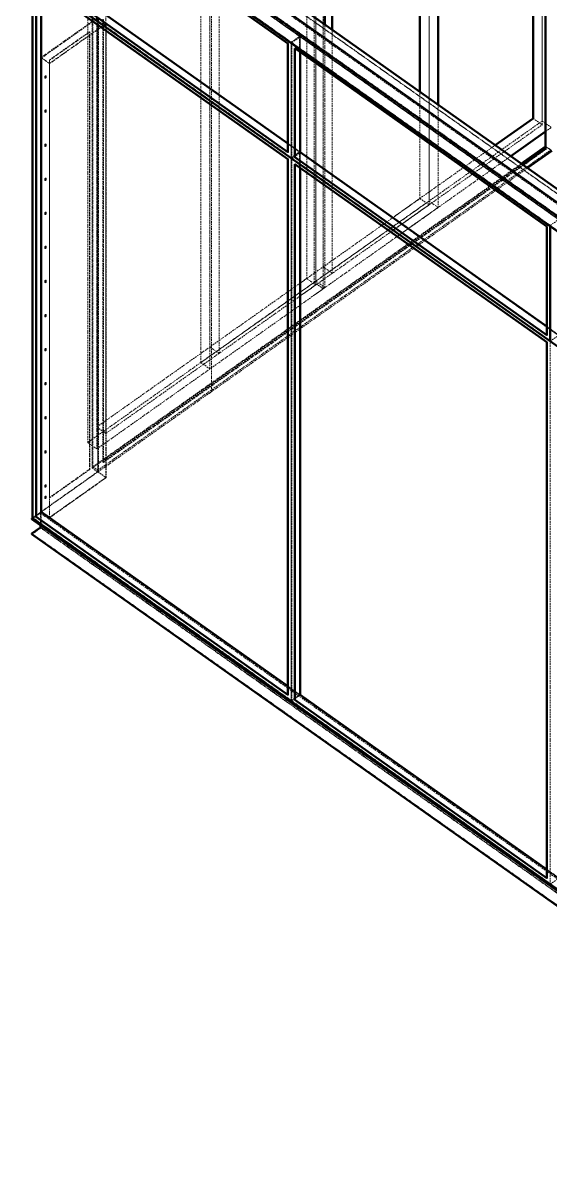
# Model space of a CAD drawing. Header units: millimetres. Extents: x 909 to 14018, y 345 to 10005.
# Drawn here: x 1117 to 2348, y 1130 to 3801 of the extents above; entities that cross this region are included whole.
import ezdxf

# ---------------------------------------------------------------- set-up
doc = ezdxf.new("R2010")
doc.units = ezdxf.units.MM
doc.linetypes.add('Hidden', pattern=[15, 5, -3, 5, -2])
for name, color, linetype, lineweight in [('Default', 7, 'Continuous', 50), ('Edges', 7, 'Hidden', 15), ('HiddenEdges', 2, 'Hidden', 15), ('HiddenSilhouettes', 2, 'Hidden', 15), ('HiddenWires', 7, 'Hidden', 15), ('Silhouettes', 7, 'Continuous', 50)]:
    doc.layers.add(name, color=color, linetype=linetype, lineweight=lineweight)

# ---------------------------------------------------------------- blocks, each defined once
blk = doc.blocks.new('Isometric')
at = {"layer": 'Edges'}
for points in [[(-2319.3, 1424.8), (-70.7, -165.2)], [(-2319.3, 1377.4), (-70.7, -212.6)], [(-2279, 998.8), (-1494.1, 443.8)], [(-1456.6, 881.7), (-650.5, 311.7)], [(-730.4, 549.7), (-702.2, 529.7)], [(-819.9, 446.5), (-702.2, 529.7)], [(-1472.9, 428.8), (-1472.1, 429.4)], [(-1472.9, 428.8), (-688, -126.2)], [(-760, 404.1), (-689.4, 454)], [(-2278.2, -686.6), (-2261.9, -675.1)], [(-2291, -695.3), (495, -2665.3)], [(-2279, -691.2), (-2278.2, -690.6)], [(-2291, -742.7), (495, -2712.7)], [(-1472.1, -1256.6), (-1455.8, -1245.1)]]:
    blk.add_lwpolyline(points, dxfattribs=at)
for points in [[(-689.4, 454, 0), (-689.4, 1396.1, 0)], [(-2267, 1377.4, 0), (-70.7, -175.6, 0)], [(-702.2, 529.7, 0), (-702.2, 1387.1, 0)], [(-1054.6, 612.4, 0), (-1054.6, 1137.9, 0)], [(-2279, -691.2, 0), (-2279, 977.6, 0)], [(-1384.2, 845.4, 0), (-1384.2, 904.9, 0)], [(-1483.5, 425.7, 0), (-1483.5, 784.3, 0)], [(-1472.9, 428.8, 0), (-1472.9, 768.2, 0)], [(-2261.9, 738.3, 0), (-2236.7, 720.5, 0)], [(-2236.7, -692.9, 0), (-2236.7, 720.5, 0)], [(-1472.1, 433.4, 0), (-1455.8, 444.9, 0)], [(-691.6, 455.5, 0), (-689.4, 454, 0)], [(-1483.5, -1264.3, 0), (-1483.5, 425.7, 0)], [(-1472.9, -1261.2, 0), (-1472.9, 407.6, 0)], [(-677.4, -1834.3, 0), (-677.4, -144.3, 0)], [(-2279, -691.2, 0), (-1494.1, -1246.2, 0)], [(-2264.9, -724.2, 0), (495, -2675.7, 0)], [(-1472.9, -1261.2, 0), (-1472.1, -1260.6, 0)], [(-1472.9, -1261.2, 0), (-688, -1816.2, 0)]]:
    blk.add_polyline3d(points, dxfattribs=at)
at = {"layer": 'HiddenEdges'}
for points in [[(-2262.7, 1375.3), (-70.7, -174.7)], [(-2262.7, 1374.5), (-1456.6, 804.5)], [(-2278.2, 1338.8), (-1493.3, 783.8)], [(-2262.7, 1014.7), (-1456.6, 444.7)], [(-2262.7, 1013.8), (-1456.6, 443.8)], [(-2261.9, 1014.4), (-1455.8, 444.4)], [(-2261.9, 1013.2), (-1457.5, 444.4)], [(-2278.2, 978.2), (-1493.3, 423.2)], [(-1454.9, 880.8), (-650.5, 312)], [(-1435.4, 880.8), (-650.5, 325.8)], [(-2236.7, 720.5), (-2059.9, 845.5)], [(-1454.9, 854.8), (-650.5, 286)], [(-1494.1, 783.2), (-1493.3, 783.8)], [(-1483.5, 786.3), (-1456.6, 805.3)], [(-1483.5, 786.7), (-1457.5, 805.1)], [(-1483.5, 427.7), (-1483.5, 786.7)], [(-1483.5, 786.3), (-677.4, 216.3)], [(-1481.8, 785.5), (-677.4, 216.7)], [(-1455.8, 444.4), (-1455.8, 805.1)], [(-1455.8, 803.9), (-651.4, 235.1)], [(-1472.1, 768.8), (-687.2, 213.8)], [(-2262.7, 738.9), (-2261.9, 738.3)], [(-2236.7, 731.3), (-2235.9, 730.7)], [(-2250.7, 679.4), (-2250.5, 680.2)], [(-2250.7, 679.4), (-2250.7, 675.8)], [(-2249.3, 681.8), (-2248.6, 682.1)], [(-2249.3, 681.8), (-2248.5, 681.2)], [(-2248.6, 682.1), (-2247.8, 681.5)], [(-2248.6, 682.1), (-2248.1, 682)], [(-2247.2, 681.4), (-2247, 680.8)], [(-2247, 680.8), (-2247, 678.7)], [(-2247, 677.2), (-2247, 678.7)], [(-2250.7, 675.8), (-2250.5, 675.3)], [(-2250, 675.1), (-2249.2, 674.5)], [(-2249.7, 674.7), (-2249.2, 674.5)], [(-2249.3, 675.4), (-2248.5, 674.8)], [(-2249.2, 674.5), (-2248.5, 674.8)], [(-2247.8, 675.5), (-2247.2, 676.4)], [(-2250.7, 573.3), (-2250.5, 574.2)], [(-2250.7, 573.3), (-2250.7, 569.8)], [(-2249.3, 575.7), (-2248.6, 576)], [(-2249.3, 575.7), (-2248.5, 575.1)], [(-2248.6, 576), (-2247.8, 575.4)], [(-2248.6, 576), (-2248.1, 575.9)], [(-2247.8, 569.5), (-2247.2, 570.3)], [(-2247.2, 575.3), (-2247, 574.7)], [(-2247, 574.7), (-2247, 571.2)], [(-2250.7, 569.8), (-2250.5, 569.2)], [(-2250, 569.1), (-2249.2, 568.5)], [(-2249.3, 569.4), (-2248.5, 568.8)], [(-2249.2, 568.5), (-2248.5, 568.8)], [(-1412.4, 39.2), (-702.2, 541.4)], [(-2250.7, 467.3), (-2250.7, 463.7)], [(-2250.7, 463.7), (-2250.5, 463.1)], [(-2250.5, 468.1), (-2250, 469)], [(-2249.3, 469.7), (-2248.6, 470)], [(-2249.3, 463.3), (-2248.5, 462.7)], [(-2248.6, 470), (-2248.1, 469.8)], [(-2248.6, 470), (-2247.8, 469.4)], [(-2248.5, 462.7), (-2247.8, 463.4)], [(-2247.8, 463.4), (-2247.2, 464.3)], [(-2247.2, 469.2), (-2247, 468.7)], [(-2247, 468.7), (-2247, 465.1)], [(-2250, 463), (-2249.2, 462.4)], [(-1483.5, 425.7), (-1456.6, 444.7)], [(-1481.8, 426.5), (-1472.1, 433.4)], [(-1455.8, 444.4), (-649.7, -125.6)], [(-1304.6, 103.7), (-819.9, 446.5)], [(-691.6, 462), (-676, 451)], [(-689.4, 461.3), (-671.8, 448.8)], [(-2068.3, -521), (-760, 404.1)], [(-1494.1, 422.6), (-1493.3, 423.2)], [(-1481.8, 424.8), (-677.4, -144)], [(-2250.7, 361.2), (-2250.7, 357.7)], [(-2250.7, 357.7), (-2250.5, 357.1)], [(-2250.5, 362), (-2250, 362.9)], [(-2250, 356.9), (-2249.2, 356.3)], [(-2249.3, 363.6), (-2248.6, 363.9)], [(-2249.3, 363.6), (-2248.5, 363)], [(-2249.3, 357.2), (-2248.5, 356.6)], [(-2249.2, 356.3), (-2248.5, 356.6)], [(-2248.6, 363.9), (-2247.8, 363.3)], [(-2247.8, 357.3), (-2247.2, 358.2)], [(-2247.2, 363.2), (-2247, 362.6)], [(-2247.2, 358.2), (-2247, 359.1)], [(-2247, 362.6), (-2247, 359.1)], [(-1764.9, -210.1), (-1054.6, 292.2)], [(-1082.9, 300.5), (-1054.6, 280.5)], [(-1054.6, 292.2), (-1026.4, 272.2)], [(-2250.7, 255.1), (-2250.7, 251.6)], [(-2250.7, 251.6), (-2250.5, 251)], [(-2250, 250.9), (-2249.2, 250.3)], [(-2249.7, 250.4), (-2249.2, 250.3)], [(-2249.3, 257.5), (-2248.6, 257.8)], [(-2249.3, 257.5), (-2248.5, 256.9)], [(-2249.3, 251.2), (-2248.5, 250.6)], [(-2249.2, 250.3), (-2248.5, 250.6)], [(-2248.6, 257.8), (-2247.8, 257.2)], [(-2247.8, 251.3), (-2247.2, 252.1)], [(-2247.2, 257.1), (-2247, 256.5)], [(-2247, 256.5), (-2247, 254.5)], [(-1159.7, 206.2), (-1054.6, 280.5)], [(-688, 213.2), (-687.2, 213.8)], [(-677.4, 216.3), (-97.6, -193.7)], [(-2250.7, 149.1), (-2250.7, 145.5)], [(-2250.7, 145.5), (-2250.5, 144.9)], [(-2250.5, 149.9), (-2250, 150.8)], [(-2249.7, 144.3), (-2249.2, 144.2)], [(-2249.3, 151.5), (-2248.6, 151.8)], [(-2249.3, 151.5), (-2248.5, 150.9)], [(-2249.3, 145.1), (-2248.5, 144.5)], [(-2249.2, 144.2), (-2248.5, 144.5)], [(-2248.6, 151.8), (-2247.8, 151.2)], [(-2248.5, 144.5), (-2247.8, 145.2)], [(-2247.8, 145.2), (-2247.2, 146.1)], [(-2247.2, 151), (-2247, 150.5)], [(-2247, 150.5), (-2247, 146.9)], [(-1451.3, 0), (-1304.6, 103.7)], [(-2250.7, 43), (-2250.7, 39.5)], [(-2250.7, 39.5), (-2250.5, 38.9)], [(-2250.5, 43.8), (-2250, 44.7)], [(-2250.5, 43.8), (-2249.7, 43.2)], [(-2250, 44.7), (-2249.2, 44.1)], [(-2250, 38.7), (-2249.2, 38.1)], [(-2249.3, 45.4), (-2248.6, 45.7)], [(-2249.2, 38.1), (-2248.5, 38.4)], [(-2248.6, 45.7), (-2247.8, 45.1)], [(-2248.6, 45.7), (-2248.1, 45.6)], [(-2248.6, 39.7), (-2247.8, 39.1)], [(-2248.1, 40.6), (-2247.2, 40)], [(-2247.8, 39.1), (-2247.2, 40)], [(-2247, 44.4), (-2247, 40.9)], [(-2117.4, -459.3), (-1407.1, 42.9)], [(-1435.4, 51.2), (-1407.1, 31.2)], [(-1407.1, 42.9), (-1378.9, 22.9)], [(-2060.9, -431), (-1451.3, 0)], [(-2250.7, -63.1), (-2250.5, -62.2)], [(-2250.7, -63.1), (-2250.7, -66.6)], [(-2250.7, -66.6), (-2250.5, -67.2)], [(-2250.5, -62.2), (-2250, -61.4)], [(-2250.5, -62.2), (-2249.7, -62.8)], [(-2250, -61.4), (-2249.2, -62)], [(-2250, -67.3), (-2249.2, -67.9)], [(-2249.3, -60.7), (-2248.6, -60.4)], [(-2249.2, -67.9), (-2248.5, -67.6)], [(-2248.6, -60.4), (-2247.8, -61)], [(-2248.6, -66.3), (-2247.8, -66.9)], [(-2248.1, -65.5), (-2247.2, -66.1)], [(-2247.8, -66.9), (-2247.2, -66.1)], [(-2247.2, -61.1), (-2247, -61.7)], [(-2247, -61.7), (-2247, -65.2)], [(-2250.7, -169.1), (-2250.7, -172.7)], [(-2250.7, -172.7), (-2250.5, -173.3)], [(-2250.5, -168.3), (-2250, -167.4)], [(-2250.5, -168.3), (-2249.7, -168.9)], [(-2250, -167.4), (-2249.2, -168)], [(-2250, -173.4), (-2249.2, -174)], [(-2249.3, -166.7), (-2248.6, -166.4)], [(-2249.2, -174), (-2248.5, -173.7)], [(-2248.6, -166.4), (-2247.8, -167)], [(-2248.6, -172.4), (-2247.8, -173)], [(-2248.5, -173.7), (-2247.8, -173)], [(-2248.1, -171.5), (-2247.2, -172.1)], [(-2247.8, -173), (-2247.2, -172.1)], [(-2247.2, -167.2), (-2247, -167.7)], [(-2247, -171.3), (-2247, -167.7)], [(-2250.7, -275.2), (-2250.7, -278.7)], [(-2250.7, -278.7), (-2250.5, -279.3)], [(-2250.5, -274.4), (-2250, -273.5)], [(-2250.5, -274.4), (-2249.7, -275)], [(-2250, -273.5), (-2249.2, -274.1)], [(-2250, -279.5), (-2249.2, -280.1)], [(-2249.3, -272.8), (-2248.6, -272.5)], [(-2249.2, -280.1), (-2248.5, -279.8)], [(-2248.6, -272.5), (-2247.8, -273.1)], [(-2248.6, -278.5), (-2247.8, -279.1)], [(-2248.5, -279.8), (-2247.8, -279.1)], [(-2248.1, -277.6), (-2247.2, -278.2)], [(-2247.8, -279.1), (-2247.2, -278.2)], [(-2247.2, -273.2), (-2247, -273.8)], [(-2247, -273.8), (-2247, -277.3)], [(-2250.7, -381.3), (-2250.7, -384.8)], [(-2250.7, -384.8), (-2250.5, -385.4)], [(-2250.5, -380.4), (-2250, -379.6)], [(-2250.5, -380.4), (-2249.7, -381)], [(-2250, -385.5), (-2249.2, -386.1)], [(-2249.3, -378.9), (-2248.6, -378.6)], [(-2249.3, -378.9), (-2248.5, -379.5)], [(-2249.3, -385.2), (-2248.5, -385.8)], [(-2249.2, -386.1), (-2248.5, -385.8)], [(-2248.6, -378.6), (-2247.8, -379.2)], [(-2248.5, -385.8), (-2247.8, -385.1)], [(-2247.8, -385.1), (-2247.2, -384.3)], [(-2247.2, -379.3), (-2247, -379.9)], [(-2247, -379.9), (-2247, -383.4)], [(-2250.7, -487.3), (-2250.7, -490.9)], [(-2250.7, -490.9), (-2250.5, -491.4)], [(-2250, -485.6), (-2249.3, -484.9)], [(-2249.3, -484.9), (-2248.6, -484.6)], [(-2249.2, -492.2), (-2248.5, -491.9)], [(-2248.6, -484.6), (-2247.8, -485.2)], [(-2248.6, -484.6), (-2248.1, -484.8)], [(-2248.5, -491.9), (-2247.8, -491.2)], [(-2248.1, -489.7), (-2247.2, -490.3)], [(-2247.8, -491.2), (-2247.2, -490.3)], [(-2247.2, -485.4), (-2247, -485.9)], [(-2247.2, -490.3), (-2247, -489.5)], [(-2247, -485.9), (-2247, -489.5)], [(-2261, -674.5), (-2086, -550.7)], [(-2235.9, -631.5), (-2111.1, -543.3)], [(-2235.9, -692.3), (-2060.8, -568.5)], [(-2112, -542.7), (-2111.1, -543.3)], [(-2086, -550.7), (-2060.8, -568.5)], [(-2250.7, -593.4), (-2250.7, -596.9)], [(-2250.7, -596.9), (-2250.5, -597.5)], [(-2250.5, -592.6), (-2250, -591.7)], [(-2250, -591.7), (-2249.3, -591)], [(-2249.7, -598.1), (-2249.2, -598.3)], [(-2249.3, -591), (-2248.6, -590.7)], [(-2249.3, -591), (-2248.5, -591.6)], [(-2249.3, -597.4), (-2248.5, -598)], [(-2248.5, -598), (-2247.8, -597.3)], [(-2247.8, -597.3), (-2247.2, -596.4)], [(-2247.2, -591.4), (-2247, -592)], [(-2247, -595.5), (-2247, -592)], [(-2250.7, -628.8), (-2250.7, -632.3)], [(-2250.7, -632.3), (-2250.5, -632.9)], [(-2250, -627), (-2249.2, -627.6)], [(-2250, -633), (-2249.2, -633.6)], [(-2249.3, -626.3), (-2248.6, -626)], [(-2249.2, -633.6), (-2248.5, -633.3)], [(-2248.6, -626), (-2248.1, -626.2)], [(-2248.5, -633.3), (-2247.8, -632.6)], [(-2247.8, -632.6), (-2247.2, -631.7)], [(-2247.2, -626.8), (-2247, -627.4)], [(-2247, -627.4), (-2247, -630.9)], [(-2262.7, -676.2), (-2261.9, -675.6)], [(-2261.9, -675.6), (-1455.8, -1245.6)], [(-2291, -697.4), (-2264.9, -678.9)], [(-2287.9, -693.5), (-2278.2, -686.6)], [(-2291, -744.8), (-2262.7, -724.8)], [(-1456.6, -1245.3), (-650.5, -1815.3)], [(-1455.8, -1245.6), (-649.7, -1815.6)], [(-1481.8, -1263.5), (-1472.1, -1256.6)]]:
    blk.add_lwpolyline(points, dxfattribs=at)
for points in [[(-702.2, 541.4, 0), (-702.2, 2309.2, 0)], [(-1054.6, 292.2, 0), (-1054.6, 2060, 0)], [(-689.4, 461.3, 0), (-689.4, 1875.6, 0)], [(-1407.1, 42.9, 0), (-1407.1, 1810.7, 0)], [(-1384.2, 87.5, 0), (-1384.2, 1798.7, 0)], [(-1736.7, -161.8, 0), (-1736.7, 1549.4, 0)], [(-2289.6, 1356.3, 0), (-1483.5, 786.3, 0)], [(-2287.9, 1355.5, 0), (-1483.5, 786.7, 0)], [(-2261.9, 1373.9, 0), (-1457.5, 805.1, 0)], [(-2089.1, -411, 0), (-2089.1, 1300.2, 0)], [(-2089.1, -479.3, 0), (-2089.1, 1288.5, 0)], [(-1736.7, -230.1, 0), (-1736.7, 1135.1, 0)], [(-2262.7, -675.3, 0), (-2262.7, 1014.7, 0)], [(-2261.9, -675.6, 0), (-2261.9, 1014.4, 0)], [(-2287.9, 994.8, 0), (-1483.5, 426, 0)], [(-2101.5, -535, 0), (-2101.5, 874.9, 0)], [(-2086, -550.3, 0), (-2086, 863.9, 0)], [(-2086, -546, 0), (-2086, 863.9, 0)], [(-2086, -550.7, 0), (-2086, 861.9, 0)], [(-2070.4, -519.5, 0), (-2070.4, 859.4, 0)], [(-1407.1, 31.2, 0), (-1407.1, 861.7, 0)], [(-2236.7, 731.3, 0), (-2112, 819.5, 0)], [(-2060.8, -568.5, 0), (-2060.8, 844.1, 0)], [(-1384.2, 19.2, 0), (-1384.2, 845.4, 0)], [(-2111.1, -543.3, 0), (-2111.1, 818.9, 0)], [(-1493.3, 444.4, 0), (-1493.3, 783.8, 0)], [(-1483.5, 784.3, 0), (-1483.5, 786.3, 0)], [(-1457.5, 446.1, 0), (-1457.5, 805.1, 0)], [(-1456.6, 444.7, 0), (-1456.6, 805.3, 0)], [(-1456.6, 443.8, 0), (-1456.6, 804.5, 0)], [(-1456.6, 804.5, 0), (-650.5, 234.5, 0)], [(-2261, 738.1, 0), (-2235.9, 720.3, 0)], [(-2236.7, -630.9, 0), (-2236.7, 731.3, 0)], [(-2250.5, 680.2, 0), (-2250, 681.1, 0)], [(-2250, 681.1, 0), (-2249.3, 681.8, 0)], [(-2247.2, 676.4, 0), (-2247, 677.2, 0)], [(-2248.5, 674.8, 0), (-2247.8, 675.5, 0)], [(-1054.6, 280.5, 0), (-1054.6, 612.4, 0)], [(-2250.5, 574.2, 0), (-2250, 575, 0)], [(-2250, 575, 0), (-2249.3, 575.7, 0)], [(-2247.2, 570.3, 0), (-2247, 571.2, 0)], [(-2249.7, 568.6, 0), (-2249.2, 568.5, 0)], [(-2248.5, 568.8, 0), (-2247.8, 569.5, 0)], [(-702.2, 541.4, 0), (-673.9, 521.4, 0)], [(-2250.7, 467.3, 0), (-2250.5, 468.1, 0)], [(-2250, 469, 0), (-2249.3, 469.7, 0)], [(-2249.3, 469.7, 0), (-2248.5, 469.1, 0)], [(-2247.2, 464.3, 0), (-2247, 465.1, 0)], [(-2249.7, 462.5, 0), (-2249.2, 462.4, 0)], [(-2249.2, 462.4, 0), (-2248.5, 462.7, 0)], [(-2103.6, -538.7, 0), (-689.4, 461.3, 0)], [(-1483.5, 426, 0), (-1457.5, 444.4, 0)], [(-1457.5, -1243.9, 0), (-1457.5, 444.4, 0)], [(-1456.6, -1245.3, 0), (-1456.6, 444.7, 0)], [(-1456.6, 444.7, 0), (-650.5, -125.3, 0)], [(-1456.6, 443.8, 0), (-1455.8, 444.4, 0)], [(-1455.8, -1245.6, 0), (-1455.8, 444.4, 0)], [(-1455.8, 443.2, 0), (-651.4, -125.6, 0)], [(-1493.3, -1245.6, 0), (-1493.3, 423.2, 0)], [(-1483.5, -1262.3, 0), (-1483.5, 426, 0)], [(-1472.1, 408.2, 0), (-687.2, -146.8, 0)], [(-2250.7, 361.2, 0), (-2250.5, 362, 0)], [(-2250, 362.9, 0), (-2249.3, 363.6, 0)], [(-2249.7, 356.5, 0), (-2249.2, 356.3, 0)], [(-2248.6, 363.9, 0), (-2248.1, 363.8, 0)], [(-2248.5, 356.6, 0), (-2247.8, 357.3, 0)], [(-2250.7, 255.1, 0), (-2250.5, 256, 0)], [(-2250.5, 256, 0), (-2250, 256.8, 0)], [(-2250, 256.8, 0), (-2249.3, 257.5, 0)], [(-2248.6, 257.8, 0), (-2248.1, 257.7, 0)], [(-2248.5, 250.6, 0), (-2247.8, 251.3, 0)], [(-2247.2, 252.1, 0), (-2247, 253, 0)], [(-2247, 253, 0), (-2247, 254.5, 0)], [(-687.2, -125.6, 0), (-687.2, 213.8, 0)], [(-2250.7, 149.1, 0), (-2250.5, 149.9, 0)], [(-2250, 150.8, 0), (-2249.3, 151.5, 0)], [(-2250, 144.8, 0), (-2249.2, 144.2, 0)], [(-2248.6, 151.8, 0), (-2248.1, 151.6, 0)], [(-2247.2, 146.1, 0), (-2247, 146.9, 0)], [(-2250.7, 43, 0), (-2250.5, 43.8, 0)], [(-2250, 44.7, 0), (-2249.3, 45.4, 0)], [(-2249.7, 38.3, 0), (-2249.2, 38.1, 0)], [(-2248.5, 38.4, 0), (-2247.8, 39.1, 0)], [(-2247.2, 45, 0), (-2247, 44.4, 0)], [(-2247.2, 40, 0), (-2247, 40.9, 0)], [(-1449.6, 1.2, 0), (-1407.1, 31.2, 0)], [(-2250, -61.4, 0), (-2249.3, -60.7, 0)], [(-2249.7, -67.8, 0), (-2249.2, -67.9, 0)], [(-2248.6, -60.4, 0), (-2248.1, -60.5, 0)], [(-2248.5, -67.6, 0), (-2247.8, -66.9, 0)], [(-2247.2, -66.1, 0), (-2247, -65.2, 0)], [(-2250.7, -169.1, 0), (-2250.5, -168.3, 0)], [(-2250, -167.4, 0), (-2249.3, -166.7, 0)], [(-2249.7, -173.9, 0), (-2249.2, -174, 0)], [(-2248.6, -166.4, 0), (-2248.1, -166.6, 0)], [(-2247.2, -172.1, 0), (-2247, -171.3, 0)], [(-688, -147.4, 0), (-687.2, -146.8, 0)], [(-687.2, -1815.6, 0), (-687.2, -146.8, 0)], [(-2250.7, -275.2, 0), (-2250.5, -274.4, 0)], [(-2250, -273.5, 0), (-2249.3, -272.8, 0)], [(-2249.7, -279.9, 0), (-2249.2, -280.1, 0)], [(-2248.6, -272.5, 0), (-2248.1, -272.6, 0)], [(-2247.2, -278.2, 0), (-2247, -277.3, 0)], [(-2250.7, -381.3, 0), (-2250.5, -380.4, 0)], [(-2250, -379.6, 0), (-2249.3, -378.9, 0)], [(-2249.7, -386, 0), (-2249.2, -386.1, 0)], [(-2248.6, -378.6, 0), (-2248.1, -378.7, 0)], [(-2247.2, -384.3, 0), (-2247, -383.4, 0)], [(-2250.7, -487.3, 0), (-2250.5, -486.5, 0)], [(-2250.5, -486.5, 0), (-2250, -485.6, 0)], [(-2250.5, -486.5, 0), (-2249.7, -487.1, 0)], [(-2249.7, -492, 0), (-2249.2, -492.2, 0)], [(-2086, -551.2, 0), (-2086, -509, 0)], [(-2262.7, -675.3, 0), (-2086, -550.3, 0)], [(-2086, -550.3, 0), (-2059.9, -568.7, 0)], [(-2250.7, -593.4, 0), (-2250.5, -592.6, 0)], [(-2249.2, -598.3, 0), (-2248.5, -598, 0)], [(-2248.6, -590.7, 0), (-2248.1, -590.8, 0)], [(-2247.2, -596.4, 0), (-2247, -595.5, 0)], [(-2250.7, -628.8, 0), (-2250.5, -627.9, 0)], [(-2250.5, -627.9, 0), (-2250, -627, 0)], [(-2250, -627, 0), (-2249.3, -626.3, 0)], [(-2249.7, -633.5, 0), (-2249.2, -633.6, 0)], [(-2248.1, -631.1, 0), (-2247.2, -631.7, 0)], [(-2247.2, -631.7, 0), (-2247, -630.9, 0)], [(-2262.7, -724.8, 0), (-2262.7, -675.3, 0)], [(-2236.7, -693.7, 0), (-2236.7, -692.9, 0)], [(-2262.7, -724.8, 0), (495, -2674.8, 0)], [(-1483.5, -1264.3, 0), (-1456.6, -1245.3, 0)], [(-677.4, -1834.3, 0), (-650.5, -1815.3, 0)]]:
    blk.add_polyline3d(points, dxfattribs=at)
at = {"layer": 'HiddenSilhouettes'}
for points in [[(-2267, 1422.7), (-70.7, -130.3)], [(-2262.7, 1375.3), (-1456.6, 805.3)], [(-2262.7, 738.9), (-2086, 863.9)], [(-2261, 738.1), (-2086, 861.9)], [(-2103.6, -538.7), (-2103.6, 875.6)], [(-2086, 861.9), (-2060.8, 844.1)], [(-2112, 819.5), (-2111.1, 818.9)], [(-1481.8, 785.5), (-1455.8, 803.9)], [(-1456.6, 805.3), (-650.5, 235.3)], [(-1472.9, 768.2), (-1472.1, 768.8)], [(-2249.9, 678.8), (-2249.7, 679.6)], [(-2249.9, 678.7), (-2249.9, 678.8)], [(-2249.9, 678.7), (-2249.9, 675.2)], [(-2249.7, 679.6), (-2249.2, 680.5)], [(-2249.2, 680.5), (-2248.5, 681.2)], [(-2248.5, 681.2), (-2247.8, 681.5)], [(-2248.1, 682), (-2247.9, 681.4)], [(-2248.1, 682), (-2247.2, 681.4)], [(-2248.1, 677), (-2247.9, 677.8)], [(-2247.9, 681.4), (-2247.9, 678.7)], [(-2247.8, 681.5), (-2247.2, 681.4)], [(-2250.5, 675.3), (-2250, 675.1)], [(-2250.5, 675.3), (-2249.7, 674.7)], [(-2250, 675.1), (-2249.3, 675.4)], [(-2249.9, 675.2), (-2249.7, 674.7)], [(-2249.3, 675.4), (-2248.6, 676.1)], [(-2249.9, 572.7), (-2249.7, 573.6)], [(-2249.9, 572.7), (-2249.9, 569.2)], [(-2249.7, 573.6), (-2249.2, 574.4)], [(-2249.3, 569.4), (-2248.6, 570.1)], [(-2249.2, 574.4), (-2248.5, 575.1)], [(-2248.6, 570.1), (-2248.1, 570.9)], [(-2248.5, 575.1), (-2247.8, 575.4)], [(-2248.1, 575.9), (-2247.2, 575.3)], [(-2248.1, 575.9), (-2247.9, 575.3)], [(-2248.1, 570.9), (-2247.9, 571.8)], [(-2247.9, 575.3), (-2247.9, 571.8)], [(-2250.5, 569.2), (-2249.7, 568.6)], [(-2250, 569.1), (-2249.3, 569.4)], [(-2249.9, 569.2), (-2249.7, 568.6)], [(-2250.5, 463.1), (-2249.7, 462.5)], [(-2249.9, 466.7), (-2249.7, 467.5)], [(-2249.9, 466.7), (-2249.9, 463.1)], [(-2249.9, 463.1), (-2249.7, 462.5)], [(-2249.7, 467.5), (-2249.2, 468.4)], [(-2249.3, 463.3), (-2248.6, 464)], [(-2249.2, 468.4), (-2248.5, 469.1)], [(-2248.6, 464), (-2248.1, 464.9)], [(-2248.5, 469.1), (-2247.8, 469.4)], [(-2248.1, 469.8), (-2247.2, 469.2)], [(-2248.1, 469.8), (-2247.9, 469.3)], [(-2248.1, 464.9), (-2247.9, 465.7)], [(-2247.9, 469.3), (-2247.9, 465.7)], [(-1494.1, 472), (-1457.5, 446.1)], [(-1304.6, 143.7), (-848.2, 466.5)], [(-2086, -546), (-676, 451)], [(-1494.1, 445), (-1493.3, 444.4)], [(-1494.1, 443.8), (-1493.3, 444.4)], [(-1456.6, 443.8), (-650.5, -126.2)], [(-1304.6, 75.4), (-799.9, 432.3)], [(-2101.5, -535), (-766.7, 408.8)], [(-1472.9, 407.6), (-1472.1, 408.2)], [(-2250.5, 357.1), (-2249.7, 356.5)], [(-2250.5, 357.1), (-2250, 356.9)], [(-2250, 356.9), (-2249.3, 357.2)], [(-2249.9, 360.6), (-2249.7, 361.4)], [(-2249.9, 360.6), (-2249.9, 357.1)], [(-2249.9, 357.1), (-2249.7, 356.5)], [(-2249.7, 361.4), (-2249.2, 362.3)], [(-2249.3, 357.2), (-2248.6, 357.9)], [(-2249.2, 362.3), (-2248.5, 363)], [(-2248.5, 363), (-2247.8, 363.3)], [(-2248.1, 363.8), (-2247.2, 363.2)], [(-2248.1, 363.8), (-2247.9, 363.2)], [(-2248.1, 358.8), (-2247.9, 359.7)], [(-2247.9, 363.2), (-2247.9, 359.7)], [(-2247.8, 363.3), (-2247.2, 363.2)], [(-1159.7, 246.2), (-1082.9, 300.5)], [(-2250.5, 251), (-2249.7, 250.4)], [(-2250.5, 251), (-2250, 250.9)], [(-2250, 250.9), (-2249.3, 251.2)], [(-2249.9, 254.5), (-2249.7, 255.4)], [(-2249.9, 254.5), (-2249.9, 251)], [(-2249.9, 254.5), (-2249.9, 254.5)], [(-2249.3, 251.2), (-2248.6, 251.9)], [(-2249.2, 256.2), (-2248.5, 256.9)], [(-2248.5, 256.9), (-2247.8, 257.2)], [(-2248.1, 257.7), (-2247.2, 257.1)], [(-2248.1, 257.7), (-2247.9, 257.1)], [(-2248.1, 252.7), (-2247.9, 253.6)], [(-2247.9, 257.1), (-2247.9, 254.5)], [(-2247.9, 253.6), (-2247.9, 254.5)], [(-2247.8, 257.2), (-2247.2, 257.1)], [(-1159.7, 177.9), (-1026.4, 272.2)], [(-677.4, 216.3), (-650.5, 235.3)], [(-2250.5, 144.9), (-2250, 144.8)], [(-2250.5, 144.9), (-2249.7, 144.3)], [(-2250, 144.8), (-2249.3, 145.1)], [(-2249.9, 148.5), (-2249.7, 149.3)], [(-2249.9, 148.5), (-2249.9, 144.9)], [(-2249.9, 144.9), (-2249.7, 144.3)], [(-2249.7, 149.3), (-2249.2, 150.2)], [(-2249.3, 145.1), (-2248.6, 145.8)], [(-2249.2, 150.2), (-2248.5, 150.9)], [(-2248.6, 145.8), (-2248.1, 146.7)], [(-2248.5, 150.9), (-2247.8, 151.2)], [(-2248.1, 151.6), (-2247.2, 151)], [(-2248.1, 151.6), (-2247.9, 151.1)], [(-2248.1, 146.7), (-2247.9, 147.5)], [(-2247.9, 151.1), (-2247.9, 147.5)], [(-1507.9, 0), (-1304.6, 143.7)], [(-1411.3, 0), (-1304.6, 75.4)], [(-1384.2, 87.5), (-1355.9, 67.5)], [(-2250.5, 38.9), (-2249.7, 38.3)], [(-2250, 38.7), (-2249.3, 39)], [(-2249.9, 42.4), (-2249.7, 43.2)], [(-2249.9, 42.4), (-2249.9, 38.9)], [(-2249.9, 38.9), (-2249.7, 38.3)], [(-2249.7, 43.2), (-2249.2, 44.1)], [(-2249.3, 39), (-2248.6, 39.7)], [(-2249.2, 44.1), (-2248.5, 44.8)], [(-2248.6, 39.7), (-2248.1, 40.6)], [(-2248.1, 45.6), (-2247.9, 45)], [(-2248.1, 45.6), (-2247.2, 45)], [(-2248.1, 40.6), (-2247.9, 41.5)], [(-2247.9, 45), (-2247.9, 41.5)], [(-2247.8, 45.1), (-2247.2, 45)], [(-2250.5, -67.2), (-2249.7, -67.8)], [(-2250, -67.3), (-2249.3, -67)], [(-2249.9, -63.7), (-2249.7, -62.8)], [(-2249.9, -63.7), (-2249.9, -67.2)], [(-2249.9, -67.2), (-2249.7, -67.8)], [(-2249.7, -62.8), (-2249.2, -62)], [(-2249.3, -67), (-2248.6, -66.3)], [(-2249.2, -62), (-2248.5, -61.3)], [(-2248.6, -66.3), (-2248.1, -65.5)], [(-2248.5, -61.3), (-2247.8, -61)], [(-2248.1, -60.5), (-2247.9, -61.1)], [(-2248.1, -60.5), (-2247.2, -61.1)], [(-2248.1, -65.5), (-2247.9, -64.6)], [(-2247.9, -61.1), (-2247.9, -64.6)], [(-2247.8, -61), (-2247.2, -61.1)], [(-688, -125), (-687.2, -125.6)], [(-688, -126.2), (-687.2, -125.6)], [(-2250.5, -173.3), (-2249.7, -173.9)], [(-2250, -173.4), (-2249.3, -173.1)], [(-2249.9, -169.7), (-2249.7, -168.9)], [(-2249.9, -169.7), (-2249.9, -173.3)], [(-2249.9, -173.3), (-2249.7, -173.9)], [(-2249.7, -168.9), (-2249.2, -168)], [(-2249.3, -173.1), (-2248.6, -172.4)], [(-2249.2, -168), (-2248.5, -167.3)], [(-2248.6, -172.4), (-2248.1, -171.5)], [(-2248.5, -167.3), (-2247.8, -167)], [(-2248.1, -166.6), (-2247.2, -167.2)], [(-2248.1, -166.6), (-2247.9, -167.1)], [(-2248.1, -171.5), (-2247.9, -170.7)], [(-2247.9, -167.1), (-2247.9, -169.7)], [(-2247.9, -170.7), (-2247.9, -169.7)], [(-1736.7, -161.8), (-1708.4, -181.8)], [(-1764.9, -210.1), (-1736.7, -230.1)], [(-2250.5, -279.3), (-2249.7, -279.9)], [(-2249.9, -275.8), (-2249.7, -275)], [(-2249.9, -275.8), (-2249.9, -279.3)], [(-2249.9, -279.3), (-2249.7, -279.9)], [(-2249.7, -275), (-2249.2, -274.1)], [(-2249.3, -279.2), (-2248.6, -278.5)], [(-2248.6, -278.5), (-2248.1, -277.6)], [(-2248.5, -273.4), (-2247.8, -273.1)], [(-2248.1, -272.6), (-2247.2, -273.2)], [(-2248.1, -272.6), (-2247.9, -273.2)], [(-2248.1, -277.6), (-2247.9, -276.7)], [(-2247.9, -273.2), (-2247.9, -276.7)], [(-2250.5, -385.4), (-2249.7, -386)], [(-2250, -385.5), (-2249.3, -385.2)], [(-2249.9, -381.9), (-2249.7, -381)], [(-2249.9, -381.9), (-2249.9, -385.4)], [(-2249.9, -385.4), (-2249.7, -386)], [(-2249.3, -385.2), (-2248.6, -384.5)], [(-2248.6, -384.5), (-2248.1, -383.7)], [(-2248.5, -379.5), (-2247.8, -379.2)], [(-2248.1, -378.7), (-2247.9, -379.3)], [(-2248.1, -378.7), (-2247.2, -379.3)], [(-2248.1, -383.7), (-2247.9, -382.8)], [(-2247.9, -379.3), (-2247.9, -382.8)], [(-2250, -491.6), (-2249.3, -491.3)], [(-2249.9, -487.9), (-2249.9, -491.5)], [(-2249.9, -491.5), (-2249.7, -492)], [(-2249.7, -487.1), (-2249.2, -486.2)], [(-2248.6, -490.6), (-2248.1, -489.7)], [(-2248.5, -485.5), (-2247.8, -485.2)], [(-2248.1, -484.8), (-2247.9, -485.3)], [(-2248.1, -489.7), (-2247.9, -488.9)], [(-2247.9, -485.3), (-2247.9, -488.9)], [(-2086, -551.2), (-2029.4, -511.2)], [(-2070.4, -519.5), (-2068.3, -521)], [(-2103.6, -538.7), (-2086, -551.2)], [(-2101.5, -535), (-2086, -546)], [(-2250, -597.7), (-2249.3, -597.4)], [(-2249.9, -594), (-2249.7, -593.2)], [(-2249.9, -594), (-2249.9, -597.5)], [(-2249.7, -593.2), (-2249.2, -592.3)], [(-2249.3, -597.4), (-2248.6, -596.7)], [(-2248.5, -591.6), (-2247.8, -591.3)], [(-2248.1, -590.8), (-2247.2, -591.4)], [(-2248.1, -595.8), (-2247.9, -594.9)], [(-2247.9, -591.4), (-2247.9, -593.9)], [(-2250.5, -632.9), (-2249.7, -633.5)], [(-2250, -633), (-2249.3, -632.7)], [(-2249.9, -629.4), (-2249.7, -628.5)], [(-2249.9, -629.4), (-2249.9, -632.9)], [(-2249.9, -632.9), (-2249.7, -633.5)], [(-2249.7, -628.5), (-2249.2, -627.6)], [(-2249.2, -627.6), (-2248.5, -626.9)], [(-2248.6, -632), (-2248.1, -631.1)], [(-2248.5, -626.9), (-2247.8, -626.6)], [(-2248.1, -626.2), (-2247.9, -626.8)], [(-2247.9, -626.8), (-2247.9, -630.3)], [(-2236.7, -630.9), (-2235.9, -631.5)], [(-2289.6, -694.3), (-2262.7, -675.3)], [(-2262.7, -676.2), (-1456.6, -1246.2)], [(-2261, -674.5), (-2235.9, -692.3)], [(-2287.9, -693.5), (-1483.5, -1262.3)], [(-2264.9, -678.9), (495, -2630.4)], [(-1494.1, -1218), (-1457.5, -1243.9)], [(-1494.1, -1245), (-1493.3, -1245.6)], [(-1494.1, -1246.2), (-1493.3, -1245.6)], [(-1456.6, -1246.2), (-1455.8, -1245.6)], [(-1456.6, -1246.2), (-650.5, -1816.2)], [(-1481.8, -1263.5), (-677.4, -1832.3)], [(-688, -1816.2), (-687.2, -1815.6)]]:
    blk.add_lwpolyline(points, dxfattribs=at)
for points in [[(-1412.4, 39.2, 0), (-1412.4, 1807, 0)], [(-2261.9, 1375.1, 0), (-1455.8, 805.1, 0)], [(-2117.4, -459.3, 0), (-2117.4, 1308.5, 0)], [(-2060.9, -431, 0), (-2060.9, 1280.2, 0)], [(-1764.9, -210.1, 0), (-1764.9, 1115.1, 0)], [(-1708.4, -181.8, 0), (-1708.4, 1074.7, 0)], [(-2262.7, -676.2, 0), (-2262.7, 1013.8, 0)], [(-2287.9, 996.5, 0), (-1483.5, 427.7, 0)], [(-2287.9, -693.5, 0), (-2287.9, 994.8, 0)], [(-1435.4, 51.2, 0), (-1435.4, 911.7, 0)], [(-2086, 863.9, 0), (-2059.9, 845.5, 0)], [(-2068.3, -521, 0), (-2068.3, 857.9, 0)], [(-2235.9, 720.3, 0), (-2060.8, 844.1, 0)], [(-2112, -542.7, 0), (-2112, 819.5, 0)], [(-2059.9, -568.7, 0), (-2059.9, 845.5, 0)], [(-1378.9, 22.9, 0), (-1378.9, 841.7, 0)], [(-1355.9, 67.5, 0), (-1355.9, 825.4, 0)], [(-2235.9, 730.7, 0), (-2111.1, 818.9, 0)], [(-1481.8, 426.5, 0), (-1481.8, 785.5, 0)], [(-1456.6, 804.5, 0), (-1455.8, 805.1, 0)], [(-1455.8, 805.1, 0), (-649.7, 235.1, 0)], [(-1455.8, 756.1, 0), (-1455.8, 803.9, 0)], [(-1472.1, 767.6, 0), (-1472.1, 768.8, 0)], [(-2261, -674.5, 0), (-2261, 738.1, 0)], [(-2235.9, 678.7, 0), (-2235.9, 730.7, 0)], [(-2235.9, -692.3, 0), (-2235.9, 720.3, 0)], [(-2248.6, 676.1, 0), (-2248.1, 677, 0)], [(-2247.9, 677.8, 0), (-2247.9, 678.7, 0)], [(-1082.9, 300.5, 0), (-1082.9, 632.4, 0)], [(-2247.8, 575.4, 0), (-2247.2, 575.3, 0)], [(-1026.4, 272.2, 0), (-1026.4, 592.4, 0)], [(-2250.5, 569.2, 0), (-2250, 569.1, 0)], [(-691.6, 508.9, 0), (-673.9, 521.4, 0)], [(-2250.5, 463.1, 0), (-2250, 463, 0)], [(-2250, 463, 0), (-2249.3, 463.3, 0)], [(-2247.8, 469.4, 0), (-2247.2, 469.2, 0)], [(-1483.5, 427.7, 0), (-1457.5, 446.1, 0)], [(-1481.8, 424.8, 0), (-1455.8, 443.2, 0)], [(-1456.6, -1246.2, 0), (-1456.6, 443.8, 0)], [(-1455.8, 395.5, 0), (-1455.8, 443.2, 0)], [(-2070.4, -519.5, 0), (-762.2, 405.6, 0)], [(-1739.5, -306.2, 0), (-747.5, 395.3, 0)], [(-1481.8, 426.5, 0), (-677.4, -142.3, 0)], [(-1481.8, -1263.5, 0), (-1481.8, 424.8, 0)], [(-1472.1, 407, 0), (-1472.1, 408.2, 0)], [(-2248.6, 357.9, 0), (-2248.1, 358.8, 0)], [(-2249.9, 251, 0), (-2249.7, 250.4, 0)], [(-2249.7, 255.4, 0), (-2249.2, 256.2, 0)], [(-2248.6, 251.9, 0), (-2248.1, 252.7, 0)], [(-677.4, 214.3, 0), (-677.4, 216.3, 0)], [(-2247.8, 151.2, 0), (-2247.2, 151, 0)], [(-2250.5, 38.9, 0), (-2250, 38.7, 0)], [(-2248.5, 44.8, 0), (-2247.8, 45.1, 0)], [(-1449.6, 41.2, 0), (-1435.4, 51.2, 0)], [(-1412.4, 39.2, 0), (-1384.2, 19.2, 0)], [(-2089.1, -479.3, 0), (-1378.9, 22.9, 0)], [(-2089.1, -411, 0), (-1507.9, 0, 0)], [(-2250.5, -67.2, 0), (-2250, -67.3, 0)], [(-688, -98, 0), (-651.4, -123.9, 0)], [(-677.4, -144.3, 0), (-650.5, -125.3, 0)], [(-2250.5, -173.3, 0), (-2250, -173.4, 0)], [(-2247.8, -167, 0), (-2247.2, -167.2, 0)], [(-2250.5, -279.3, 0), (-2250, -279.5, 0)], [(-2250, -279.5, 0), (-2249.3, -279.2, 0)], [(-2249.2, -274.1, 0), (-2248.5, -273.4, 0)], [(-2247.8, -273.1, 0), (-2247.2, -273.2, 0)], [(-2250.5, -385.4, 0), (-2250, -385.5, 0)], [(-2249.7, -381, 0), (-2249.2, -380.2, 0)], [(-2249.2, -380.2, 0), (-2248.5, -379.5, 0)], [(-2247.8, -379.2, 0), (-2247.2, -379.3, 0)], [(-2089.1, -411, 0), (-2060.9, -431, 0)], [(-2117.4, -459.3, 0), (-2089.1, -479.3, 0)], [(-2250.5, -491.4, 0), (-2250, -491.6, 0)], [(-2250.5, -491.4, 0), (-2249.7, -492, 0)], [(-2249.9, -487.9, 0), (-2249.7, -487.1, 0)], [(-2249.3, -491.3, 0), (-2248.6, -490.6, 0)], [(-2249.2, -486.2, 0), (-2248.5, -485.5, 0)], [(-2248.1, -484.8, 0), (-2247.2, -485.4, 0)], [(-2247.8, -485.2, 0), (-2247.2, -485.4, 0)], [(-2236.7, -630.9, 0), (-2112, -542.7, 0)], [(-2236.7, -693.7, 0), (-2059.9, -568.7, 0)], [(-2250.5, -597.5, 0), (-2249.7, -598.1, 0)], [(-2250.5, -597.5, 0), (-2250, -597.7, 0)], [(-2249.9, -597.5, 0), (-2249.7, -598.1, 0)], [(-2249.2, -592.3, 0), (-2248.5, -591.6, 0)], [(-2248.6, -596.7, 0), (-2248.1, -595.8, 0)], [(-2248.1, -590.8, 0), (-2247.9, -591.4, 0)], [(-2247.9, -594.9, 0), (-2247.9, -593.9, 0)], [(-2247.8, -591.3, 0), (-2247.2, -591.4, 0)], [(-2250.5, -632.9, 0), (-2250, -633, 0)], [(-2249.3, -632.7, 0), (-2248.6, -632, 0)], [(-2248.1, -626.2, 0), (-2247.2, -626.8, 0)], [(-2248.1, -631.1, 0), (-2247.9, -630.3, 0)], [(-2247.8, -626.6, 0), (-2247.2, -626.8, 0)], [(-2262.7, -675.3, 0), (495, -2625.3, 0)], [(-2264.9, -715.9, 0), (-2264.9, -678.9, 0)], [(-1483.5, -1262.3, 0), (-1457.5, -1243.9, 0)], [(-688, -1788, 0), (-651.4, -1813.9, 0)], [(-688, -1815, 0), (-687.2, -1815.6, 0)], [(-677.4, -1832.3, 0), (-677.4, -1832.3, 0)]]:
    blk.add_polyline3d(points, dxfattribs=at)
at = {"layer": 'HiddenWires'}
blk.add_lwpolyline([(-2029.4, -511.2), (-1731.4, -300.4)], dxfattribs=at)
for points in [[(-1731.4, -300.4, 0), (-1731.4, 1090.9, 0)], [(-2083.8, -549.7, 0), (-2083.8, 860.3, 0)]]:
    blk.add_polyline3d(points, dxfattribs=at)
at = {"layer": 'Silhouettes'}
for points in [[(-2262.7, 1424.8), (-70.7, -125.2)], [(-2319.3, 1422.7), (-70.7, -167.3)], [(-2319.3, 1375.3), (-70.7, -214.7)], [(-2279, 1338.2), (-1494.1, 783.2)], [(-2261.9, 1014.9), (-1494.1, 472)], [(-2289.6, 995.7), (-1483.5, 425.7)], [(-2279, 977.6), (-1494.1, 422.6)], [(-2278.2, -690.6), (-2278.2, 977)], [(-1435.4, 881.7), (-650.5, 326.7)], [(-1472.9, 768.2), (-688, 213.2)], [(-1455.8, 444.9), (-1455.8, 756.1)], [(-762.2, 405.6), (-691.6, 455.5)], [(-747.5, 395.3), (-671.8, 448.8)], [(-1483.5, 425.7), (-677.4, -144.3)], [(-1472.9, 407.6), (-688, -147.4)], [(-2291, -697.4), (495, -2667.4)], [(-2289.6, -694.3), (-1483.5, -1264.3)], [(-2291, -742.7), (-2264.9, -724.2)], [(-2291, -744.8), (495, -2714.8)], [(-1455.8, -1245.1), (-688, -1788)], [(-1483.5, -1264.3), (-677.4, -1834.3)], [(-677.4, -1834.3), (-97.6, -2244.3)]]:
    blk.add_lwpolyline(points, dxfattribs=at)
for points in [[(-691.6, 455.5, 0), (-691.6, 1394.6, 0)], [(-730.4, 549.7, 0), (-730.4, 1367.1, 0)], [(-1026.4, 592.4, 0), (-1026.4, 1157.9, 0)], [(-1082.9, 632.4, 0), (-1082.9, 1117.9, 0)], [(-2278.2, 999.4, 0), (-1494.1, 445, 0)], [(-2289.6, -694.3, 0), (-2289.6, 995.7, 0)], [(-2261.9, -675.1, 0), (-2261.9, 965.5, 0)], [(-1378.9, 841.7, 0), (-1378.9, 908.6, 0)], [(-1355.9, 825.4, 0), (-1355.9, 924.9, 0)], [(-1494.1, 443.8, 0), (-1494.1, 783.2, 0)], [(-1472.1, 429.4, 0), (-1472.1, 767.6, 0)], [(-848.2, 466.5, 0), (-730.4, 549.7, 0)], [(-799.9, 432.3, 0), (-691.6, 508.9, 0)], [(-1472.1, 429.4, 0), (-688, -125, 0)], [(-1455.8, 444.9, 0), (-688, -98, 0)], [(-766.7, 408.8, 0), (-691.6, 462, 0)], [(-1494.1, -1246.2, 0), (-1494.1, 422.6, 0)], [(-1472.1, -1260.6, 0), (-1472.1, 407, 0)], [(-1455.8, -1245.1, 0), (-1455.8, 395.5, 0)], [(-677.4, -144.3, 0), (-677.4, 214.3, 0)], [(-688, -126.2, 0), (-688, 213.2, 0)], [(-688, -1816.2, 0), (-688, -147.4, 0)], [(-677.4, -144.3, 0), (-97.6, -554.3, 0)], [(-2261.9, -675.1, 0), (-1494.1, -1218, 0)], [(-2291, -695.3, 0), (-2289.6, -694.3, 0)], [(-2291, -697.4, 0), (-2291, -695.3, 0)], [(-2278.2, -690.6, 0), (-1494.1, -1245, 0)], [(-2291, -744.8, 0), (-2291, -742.7, 0)], [(-2264.9, -724.2, 0), (-2264.9, -715.9, 0)], [(-1472.1, -1260.6, 0), (-688, -1815, 0)]]:
    blk.add_polyline3d(points, dxfattribs=at)

msp = doc.modelspace()

# ---------------------------------------------------------------- block references
at = {"layer": 'Default', "xscale": 0.75, "yscale": 0.75, "zscale": 0.75}
msp.add_blockref('Isometric', (2856.5, 3166), dxfattribs=at)

doc.saveas('drawing.dxf')
